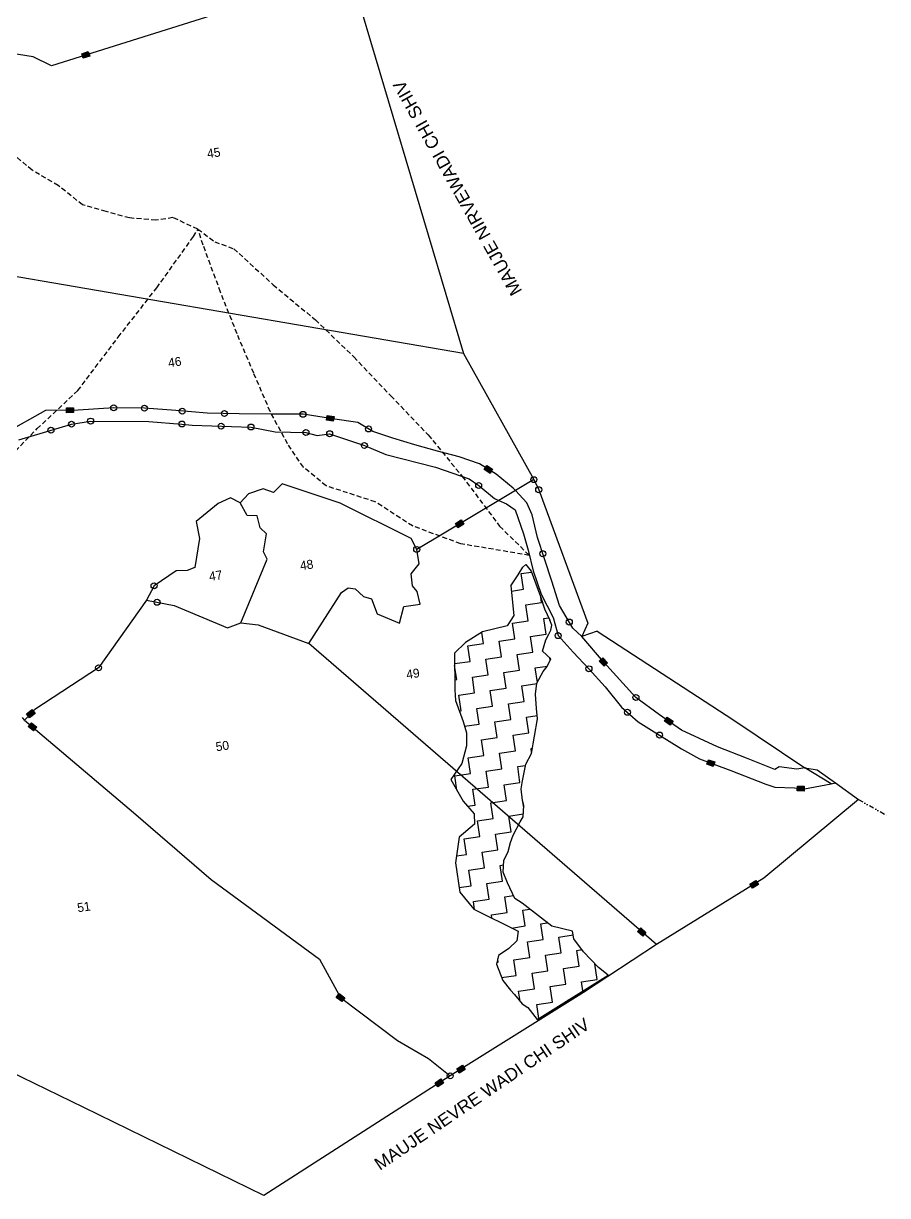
# Model space of a CAD drawing. Header units: metres. Extents: x 315302 to 317551, y 1894962 to 1897606.
# Drawn here: x 316660 to 317551, y 1895452 to 1896661 of the extents above; entities that cross this region are included whole.
import ezdxf

# ---------------------------------------------------------------- set-up
doc = ezdxf.new("R2010")
doc.units = ezdxf.units.M
doc.header["$MEASUREMENT"] = 0
doc.linetypes.add('DASHED', pattern=[0.75, 0.5, -0.25])
doc.linetypes.add('DIVIDE', pattern=[1.25, 0.5, -0.25, 0, -0.25, 0, -0.25])
for name, color, linetype in [('LINE_FOOTPATH', 1, 'DASHED'), ('OFF', 1, 'Continuous'), ('POLY_HATCH', 12, 'Continuous'), ('POLY_PARCEL', 6, 'Continuous'), ('POLY_ROAD', 30, 'Continuous'), ('TEXT_MAPOUT', 7, 'Continuous'), ('TEXT_PARCEL', 7, 'Continuous'), ('V_BOUND_LINE', 7, 'Continuous'), ('V_DIVIDE_LINE', 7, 'DIVIDE')]:
    doc.layers.add(name, color=color, linetype=linetype)
doc.styles.get("Standard").update_dxf_attribs({"font": 'arial.ttf'})
doc.styles.add('TEXT_MAP', font='')
doc.styles.get('TEXT_MAP').set_extended_font_data('Kruti Dev 050')

msp = doc.modelspace()

# ---------------------------------------------------------------- hatches: boundary and pattern name
for points in [[(316719.8, 1896630.1), (316721.3, 1896625.4), (316728.1, 1896627.5), (316726.6, 1896632.3)], [(316711.5, 1896260), (316711.3, 1896264.9), (316704.2, 1896264.7), (316704.3, 1896259.7)], [(316979.3, 1896251), (316980, 1896255.9), (316972.9, 1896256.9), (316972.2, 1896252)], [(317140.9, 1896197.2), (317143.6, 1896201.4), (317137.5, 1896205.2), (317134.9, 1896201)], [(317105.2, 1896145.4), (317107.7, 1896141.1), (317113.9, 1896144.8), (317111.3, 1896149.1)], [(317258.5, 1895998.3), (317262.1, 1896001.8), (317257.1, 1896007), (317253.5, 1896003.5)], [(316671.7, 1895949.5), (316668.7, 1895953.4), (316663, 1895949), (316666.1, 1895945.1)], [(316670.2, 1895931.4), (316673.4, 1895935.2), (316667.9, 1895939.8), (316664.7, 1895936)], [(317326.8, 1895937.3), (317329.6, 1895941.4), (317323.7, 1895945.5), (317320.9, 1895941.4)], [(317371.1, 1895894.7), (317372.8, 1895899.4), (317366.1, 1895901.8), (317364.4, 1895897.2)], [(317464.8, 1895869.3), (317465, 1895874.3), (317457.8, 1895874.6), (317457.6, 1895869.6)], [(317408.9, 1895773.5), (317411.5, 1895769.3), (317417.6, 1895773), (317415, 1895777.3)], [(317296.3, 1895728.3), (317293, 1895724.5), (317298.5, 1895719.8), (317301.7, 1895723.6)], [(316988, 1895652.2), (316991, 1895656.2), (316985.3, 1895660.5), (316982.3, 1895656.5)], [(317115.2, 1895582.3), (317112.6, 1895586.5), (317106.5, 1895582.7), (317109.1, 1895578.5)], [(317084.2, 1895568.5), (317086.9, 1895564.4), (317092.9, 1895568.2), (317090.2, 1895572.4)]]:
    msp.add_hatch(color=256).paths.add_polyline_path(points)

# ---------------------------------------------------------------- linework, layer by layer
for points in [[(316728.1, 1896627.5), (316721.3, 1896625.4), (316719.8, 1896630.1), (316726.6, 1896632.3)], [(316704.2, 1896264.7), (316711.3, 1896264.9), (316711.5, 1896260), (316704.3, 1896259.7)], [(316972.9, 1896256.9), (316980, 1896255.9), (316979.3, 1896251), (316972.2, 1896252)], [(317137.5, 1896205.2), (317143.6, 1896201.4), (317140.9, 1896197.2), (317134.9, 1896201)], [(317113.9, 1896144.8), (317107.7, 1896141.1), (317105.2, 1896145.4), (317111.3, 1896149.1)], [(317257.1, 1896007), (317262.1, 1896001.8), (317258.5, 1895998.3), (317253.5, 1896003.5)], [(316663, 1895949), (316668.7, 1895953.4), (316671.7, 1895949.5), (316666.1, 1895945.1)], [(316667.9, 1895939.8), (316673.4, 1895935.2), (316670.2, 1895931.4), (316664.7, 1895936)], [(317323.7, 1895945.5), (317329.6, 1895941.4), (317326.8, 1895937.3), (317320.9, 1895941.4)], [(317366.1, 1895901.8), (317372.8, 1895899.4), (317371.1, 1895894.7), (317364.4, 1895897.2)], [(317457.8, 1895874.6), (317465, 1895874.3), (317464.8, 1895869.3), (317457.6, 1895869.6)], [(317417.6, 1895773), (317411.5, 1895769.3), (317408.9, 1895773.5), (317415, 1895777.3)], [(317298.5, 1895719.8), (317293, 1895724.5), (317296.3, 1895728.3), (317301.7, 1895723.6)], [(316985.3, 1895660.5), (316991, 1895656.2), (316988, 1895652.2), (316982.3, 1895656.5)], [(317106.5, 1895582.7), (317112.6, 1895586.5), (317115.2, 1895582.3), (317109.1, 1895578.5)], [(317092.9, 1895568.2), (317086.9, 1895564.4), (317084.2, 1895568.5), (317090.2, 1895572.4)]]:
    msp.add_lwpolyline(points, close=True)
for centre in [(316752.8, 1896264.8), (316784.5, 1896264.4), (316823.5, 1896261.3), (316867, 1896258.9), (316948.1, 1896258.1), (316709.3, 1896247.9), (316729, 1896251.1), (316823.1, 1896248.1), (316863.6, 1896245.9), (316688.1, 1896241.7), (316894.4, 1896245), (316951.1, 1896239.4), (316975.5, 1896238.1), (317015.6, 1896243), (317011.4, 1896225.9), (317186.1, 1896190.7), (317129.2, 1896184.7), (317191.1, 1896180.3), (317065.3, 1896118.7), (317195.3, 1896114.3), (316794.4, 1896081.2), (316797.6, 1896064.2), (317222.6, 1896043.8), (317211.1, 1896029.8), (316737.2, 1895996.6), (317242.9, 1895995.6), (317291.4, 1895966), (317282.6, 1895950.7), (317315.7, 1895927.2), (317099.8, 1895575.6)]:
    msp.add_circle(centre, 3.07)
at = {"layer": 'LINE_FOOTPATH', "ltscale": 10}
for p, q in [((316668.6, 1896510.1), (316644, 1896530.8)), ((316695.7, 1896494), (316668.6, 1896510.1)), ((316720.7, 1896474.2), (316695.7, 1896494)), ((316744.9, 1896467.2), (316720.7, 1896474.2)), ((316769, 1896460.7), (316744.9, 1896467.2)), ((316796.4, 1896458.4), (316769, 1896460.7)), ((316813.9, 1896461), (316796.4, 1896458.4)), ((316839.6, 1896449.2), (316813.9, 1896461)), ((316835, 1896441.4), (316839.6, 1896449.2)), ((316839.6, 1896449.2), (316857, 1896436.2)), ((316845.1, 1896432.7), (316839.6, 1896449.2)), ((316797.2, 1896388.5), (316835, 1896441.4)), ((316863, 1896384.2), (316845.1, 1896432.7)), ((316857, 1896436.2), (316876.7, 1896428.9)), ((316876.7, 1896428.9), (316917.3, 1896391.8)), ((316757.5, 1896337.8), (316797.2, 1896388.5)), ((316880, 1896341.3), (316863, 1896384.2)), ((316917.3, 1896391.8), (316960.8, 1896355.5)), ((316960.8, 1896355.5), (317000.6, 1896317.3)), ((316715.8, 1896282.5), (316757.5, 1896337.8)), ((316897.3, 1896300.4), (316880, 1896341.3)), ((317000.6, 1896317.3), (317038.5, 1896277.2)), ((316914.2, 1896260.9), (316897.3, 1896300.4)), ((316673.8, 1896243.3), (316715.8, 1896282.5)), ((317038.5, 1896277.2), (317077.2, 1896236.8)), ((316932.2, 1896227.6), (316914.2, 1896260.9)), ((316641.1, 1896209.4), (316673.8, 1896243.3)), ((317077.2, 1896236.8), (317112.3, 1896194)), ((316948.4, 1896203.6), (316932.2, 1896227.6)), ((316971.8, 1896184.3), (316948.4, 1896203.6)), ((317112.3, 1896194), (317150.8, 1896142.6)), ((317022.6, 1896167.8), (316971.8, 1896184.3)), ((317061, 1896142.9), (317022.6, 1896167.8)), ((317110.7, 1896124.5), (317061, 1896142.9)), ((317150.8, 1896142.6), (317181.4, 1896112.6)), ((317181.4, 1896112.6), (317110.7, 1896124.5))]:
    msp.add_line(p, q, dxfattribs=at)
at = {"layer": 'OFF'}
msp.add_line((317251.3, 1896034.4), (317235.6, 1896029), dxfattribs=at)
at = {"layer": 'POLY_HATCH'}
for p, q in [((317162.5, 1896081.3), (317170, 1896092.6)), ((317170, 1896092.6), (317174.8, 1896100.4)), ((317174.8, 1896100.4), (317177.9, 1896103.3)), ((317177.9, 1896103.3), (317183.2, 1896096.3)), ((317183.2, 1896096.3), (317193, 1896070.3)), ((317162.5, 1896081.3), (317165.6, 1896050.4)), ((317193, 1896070.3), (317197, 1896057.5)), ((317197, 1896057.5), (317202.5, 1896045.7)), ((317165.6, 1896050.4), (317158.4, 1896040)), ((317204.5, 1896040.6), (317202.5, 1896045.7)), ((317133.3, 1896033.6), (317115.5, 1896022.8)), ((317158.4, 1896040), (317133.3, 1896033.6)), ((317198.5, 1896025.3), (317201.6, 1896031.2)), ((317201.6, 1896031.2), (317203.7, 1896035.4)), ((317203.7, 1896035.4), (317204.5, 1896040.6)), ((317115.5, 1896022.8), (317104.3, 1896011.8)), ((317194.9, 1896013.6), (317198.5, 1896025.3)), ((317104.3, 1896011.8), (317104.5, 1895973.9)), ((317203.7, 1896006), (317194.9, 1896013.6)), ((317195.6, 1895992.7), (317199.9, 1895998)), ((317199.9, 1895998), (317203.7, 1896006)), ((317189.2, 1895980.6), (317195.6, 1895992.7)), ((317104.5, 1895973.9), (317105.3, 1895962.8)), ((317187.8, 1895969.5), (317189.2, 1895980.6)), ((317105.3, 1895962.8), (317113.2, 1895941.1)), ((317188.8, 1895954.5), (317187.8, 1895969.5)), ((317190, 1895943.9), (317188.8, 1895954.5)), ((317113.2, 1895941.1), (317116.8, 1895929.6)), ((317183.5, 1895908.1), (317190, 1895943.9)), ((317116.8, 1895929.6), (317116.5, 1895916)), ((317116.5, 1895916), (317111.8, 1895897.9)), ((317111.8, 1895897.9), (317100.6, 1895881.5)), ((317177.7, 1895897.2), (317183.5, 1895908.1)), ((317174.5, 1895880), (317177.7, 1895897.2)), ((317100.6, 1895881.5), (317113.1, 1895858.9)), ((317173, 1895871.6), (317174.5, 1895880)), ((317174.3, 1895859.8), (317173, 1895871.6)), ((317113.1, 1895858.9), (317124.7, 1895845.9)), ((317175.9, 1895854.6), (317174.3, 1895859.8)), ((317174.9, 1895842.9), (317175.9, 1895854.6)), ((317124.7, 1895845.9), (317124.8, 1895835.1)), ((317164.9, 1895824), (317172.1, 1895837.8)), ((317172.1, 1895837.8), (317174.9, 1895842.9)), ((317124.8, 1895835.1), (317108.9, 1895821.9)), ((317108.9, 1895821.9), (317105.4, 1895795.4)), ((317159.6, 1895806.9), (317162.1, 1895816.2)), ((317162.1, 1895816.2), (317164.9, 1895824)), ((317155.1, 1895797.7), (317159.6, 1895806.9)), ((317105.4, 1895795.4), (317109.9, 1895765.1)), ((317154.6, 1895785.6), (317155.1, 1895797.7)), ((317158.9, 1895774.6), (317154.6, 1895785.6)), ((317109.9, 1895765.1), (317124.1, 1895747.4)), ((317166.4, 1895758.7), (317158.9, 1895774.6)), ((317174.1, 1895753.6), (317166.4, 1895758.7)), ((317190.8, 1895740.6), (317174.1, 1895753.6)), ((317124.1, 1895747.4), (317169.8, 1895724.8)), ((317204.8, 1895729.9), (317190.8, 1895740.6)), ((317226.1, 1895724.9), (317204.8, 1895729.9)), ((317169.8, 1895724.8), (317168.5, 1895714.9)), ((317227.3, 1895716.9), (317226.1, 1895724.9)), ((317237.4, 1895703.7), (317227.3, 1895716.9)), ((317160.3, 1895707.1), (317149.8, 1895699.8)), ((317168.5, 1895714.9), (317160.3, 1895707.1)), ((317149.8, 1895699.8), (317147.6, 1895690.9)), ((317252.6, 1895687.3), (317237.4, 1895703.7)), ((317147.6, 1895690.9), (317154, 1895674)), ((317262.6, 1895679.5), (317252.6, 1895687.3)), ((317154, 1895674), (317162, 1895664)), ((317189.4, 1895633.8), (317262.6, 1895679.5)), ((317162, 1895664), (317166.2, 1895659.5)), ((317166.2, 1895659.5), (317174.2, 1895649.9)), ((317174.2, 1895649.9), (317179.8, 1895646.1)), ((317179.8, 1895646.1), (317189.4, 1895633.8))]:
    msp.add_line(p, q, dxfattribs=at)
at = {"layer": 'POLY_HATCH', "linetype": 'Continuous'}
for p, q in [((317173.1, 1896093.8), (317183.5, 1896095.3)), ((317175.5, 1896077.6), (317173.1, 1896093.8)), ((317163, 1896075.7), (317175.5, 1896077.6)), ((317194.1, 1896063.8), (317193.3, 1896069.4)), ((317177.9, 1896061.4), (317194.1, 1896063.8)), ((317180.3, 1896045.2), (317177.9, 1896061.4)), ((317164.1, 1896042.8), (317180.3, 1896045.2)), ((317196.5, 1896047.6), (317201.3, 1896048.3)), ((317198.9, 1896031.4), (317196.5, 1896047.6)), ((317134.1, 1896021.8), (317132.4, 1896033)), ((317166.5, 1896026.6), (317164.1, 1896042.8)), ((317182.7, 1896029), (317198.9, 1896031.4)), ((317117.9, 1896019.4), (317134.1, 1896021.8)), ((317120.3, 1896003.2), (317117.9, 1896019.4)), ((317150.3, 1896024.2), (317166.5, 1896026.6)), ((317152.7, 1896008), (317150.3, 1896024.2)), ((317185.1, 1896012.8), (317182.7, 1896029)), ((317136.5, 1896005.6), (317152.7, 1896008)), ((317168.9, 1896010.4), (317185.1, 1896012.8)), ((317171.3, 1895994.2), (317168.9, 1896010.4)), ((317202.9, 1896004.2), (317202.5, 1896007)), ((317104.4, 1896000.9), (317120.3, 1896003.2)), ((317106.5, 1895984.6), (317104.4, 1895998.9)), ((317138.9, 1895989.4), (317136.5, 1896005.6)), ((317187.5, 1895996.6), (317200.1, 1895998.4)), ((317189.7, 1895981.4), (317187.5, 1895996.6)), ((317104.4, 1895984.3), (317106.5, 1895984.6)), ((317122.7, 1895987), (317138.9, 1895989.4)), ((317125, 1895970.8), (317122.7, 1895987)), ((317155.1, 1895991.8), (317171.3, 1895994.2)), ((317157.4, 1895975.6), (317155.1, 1895991.8)), ((317108.8, 1895968.4), (317125, 1895970.8)), ((317141.2, 1895973.2), (317157.4, 1895975.6)), ((317143.6, 1895957), (317141.2, 1895973.2)), ((317173.6, 1895978), (317189.1, 1895980.3)), ((317176, 1895961.8), (317173.6, 1895978)), ((317111.2, 1895952.2), (317108.8, 1895968.4)), ((317159.8, 1895959.4), (317176, 1895961.8)), ((317162.2, 1895943.2), (317159.8, 1895959.4)), ((317109.3, 1895951.9), (317111.2, 1895952.2)), ((317127.4, 1895954.6), (317143.6, 1895957)), ((317129.8, 1895938.4), (317127.4, 1895954.6)), ((317178.4, 1895945.6), (317189.6, 1895947.2)), ((317114.7, 1895936.2), (317129.8, 1895938.4)), ((317146, 1895940.8), (317162.2, 1895943.2)), ((317148.4, 1895924.6), (317146, 1895940.8)), ((317180.8, 1895929.4), (317178.4, 1895945.6)), ((317132.2, 1895922.2), (317148.4, 1895924.6)), ((317134.6, 1895906), (317132.2, 1895922.2)), ((317164.6, 1895927), (317180.8, 1895929.4)), ((317167, 1895910.8), (317164.6, 1895927)), ((317150.8, 1895908.4), (317167, 1895910.8)), ((317183.2, 1895913.2), (317184.5, 1895913.4)), ((317183.8, 1895909.4), (317183.2, 1895913.2)), ((317118.4, 1895903.6), (317134.6, 1895906)), ((317120.8, 1895887.4), (317118.4, 1895903.6)), ((317153.2, 1895892.2), (317150.8, 1895908.4)), ((317104.6, 1895885), (317120.8, 1895887.4)), ((317137, 1895889.8), (317153.2, 1895892.2)), ((317139.4, 1895873.6), (317137, 1895889.8)), ((317169.4, 1895894.6), (317177.5, 1895895.8)), ((317171.8, 1895878.4), (317169.4, 1895894.6)), ((317106.7, 1895870.5), (317104.6, 1895885)), ((317123.2, 1895871.2), (317139.4, 1895873.6)), ((317155.6, 1895876), (317171.8, 1895878.4)), ((317158, 1895859.8), (317155.6, 1895876)), ((317125.6, 1895855), (317123.2, 1895871.2)), ((317117.7, 1895853.9), (317125.6, 1895855)), ((317141.8, 1895857.4), (317158, 1895859.8)), ((317144.1, 1895841.2), (317141.8, 1895857.4)), ((317175.6, 1895852.1), (317174.7, 1895858.6)), ((317127.9, 1895838.8), (317144.1, 1895841.2)), ((317130.3, 1895822.6), (317127.9, 1895838.8)), ((317160.3, 1895843.6), (317175.1, 1895845.8)), ((317162.7, 1895827.4), (317160.3, 1895843.6)), ((317146.5, 1895825), (317162.7, 1895827.4)), ((317114.1, 1895820.2), (317130.3, 1895822.6)), ((317116.5, 1895804), (317114.1, 1895820.2)), ((317148.9, 1895808.8), (317146.5, 1895825)), ((317106.3, 1895802.5), (317116.5, 1895804)), ((317132.7, 1895806.4), (317148.9, 1895808.8)), ((317135.1, 1895790.2), (317132.7, 1895806.4)), ((317118.9, 1895787.8), (317135.1, 1895790.2)), ((317151.3, 1895792.6), (317154.9, 1895793.2)), ((317153.7, 1895776.4), (317151.3, 1895792.6)), ((317121.3, 1895771.6), (317118.9, 1895787.8)), ((317109.2, 1895769.9), (317121.3, 1895771.6)), ((317137.5, 1895774), (317153.7, 1895776.4)), ((317139.9, 1895757.8), (317137.5, 1895774)), ((317123.7, 1895755.4), (317139.9, 1895757.8)), ((317124.9, 1895747), (317123.7, 1895755.4)), ((317156.1, 1895760.2), (317165.1, 1895761.5)), ((317158.5, 1895744), (317156.1, 1895760.2)), ((317142.3, 1895741.6), (317158.5, 1895744)), ((317142.8, 1895738.2), (317142.3, 1895741.6)), ((317174.7, 1895746.4), (317182, 1895747.5)), ((317177.1, 1895730.2), (317174.7, 1895746.4)), ((317163, 1895728.1), (317177.1, 1895730.2)), ((317193.3, 1895732.6), (317199.9, 1895733.6)), ((317195.6, 1895716.4), (317193.3, 1895732.6)), ((317179.4, 1895714), (317195.6, 1895716.4)), ((317211.8, 1895718.8), (317226.7, 1895721)), ((317214.2, 1895702.6), (317211.8, 1895718.8)), ((317181.8, 1895697.8), (317179.4, 1895714)), ((317230.4, 1895705), (317235.8, 1895705.8)), ((317232.8, 1895688.8), (317230.4, 1895705)), ((317148.1, 1895692.8), (317149.4, 1895693)), ((317149.4, 1895693), (317148.9, 1895696.4)), ((317165.6, 1895695.4), (317181.8, 1895697.8)), ((317168, 1895679.2), (317165.6, 1895695.4)), ((317198, 1895700.2), (317214.2, 1895702.6)), ((317200.4, 1895684), (317198, 1895700.2)), ((317184.2, 1895681.6), (317200.4, 1895684)), ((317186.6, 1895665.4), (317184.2, 1895681.6)), ((317216.6, 1895686.4), (317232.8, 1895688.8)), ((317219, 1895670.2), (317216.6, 1895686.4)), ((317251.4, 1895675), (317249, 1895691.1)), ((317152.8, 1895677), (317168, 1895679.2)), ((317202.8, 1895667.8), (317219, 1895670.2)), ((317235.2, 1895672.6), (317251.4, 1895675)), ((317236.6, 1895663.2), (317235.2, 1895672.6)), ((317170.4, 1895663), (317186.6, 1895665.4)), ((317171.9, 1895652.6), (317170.4, 1895663)), ((317205.2, 1895651.6), (317202.8, 1895667.8)), ((317189, 1895649.2), (317205.2, 1895651.6)), ((317191.1, 1895634.9), (317189, 1895649.2)), ((317221.4, 1895654), (317221.8, 1895654)), ((317221.4, 1895653.8), (317221.4, 1895654))]:
    msp.add_line(p, q, dxfattribs=at)
at = {"layer": 'POLY_PARCEL'}
for p, q in [((316994.1, 1896713.7), (316688.5, 1896617.7)), ((316669.6, 1896626.8), (316585.9, 1896640.1)), ((316688.5, 1896617.7), (316669.6, 1896626.8)), ((317113.7, 1896321), (316559.7, 1896415.9)), ((317186.1, 1896190.7), (317167.1, 1896179.4)), ((316891.9, 1896176), (316883.3, 1896166.9)), ((316907, 1896181.2), (316891.9, 1896176)), ((316917.5, 1896177.4), (316907, 1896181.2)), ((316926.7, 1896186.5), (316917.5, 1896177.4)), ((316986.4, 1896166.5), (316926.7, 1896186.5)), ((317167.1, 1896179.4), (317150.1, 1896169.3)), ((316860.6, 1896166), (316837.8, 1896147.6)), ((316873.3, 1896172), (316860.6, 1896166)), ((316883.3, 1896166.9), (316873.3, 1896172)), ((316890.6, 1896153.7), (316883.3, 1896166.9)), ((317059.4, 1896129.9), (316986.4, 1896166.5)), ((317150.1, 1896169.3), (317065.3, 1896118.7)), ((316900.6, 1896153.2), (316890.6, 1896153.7)), ((316904, 1896141.1), (316900.6, 1896153.2)), ((316837.8, 1896147.6), (316841.3, 1896130.1)), ((316910.3, 1896134.8), (316904, 1896141.1)), ((316841.3, 1896130.1), (316836.4, 1896100)), ((316907.2, 1896116.3), (316910.3, 1896134.8)), ((317065.3, 1896118.7), (317059.4, 1896129.9)), ((316910.9, 1896108.7), (316907.2, 1896116.3)), ((317067.9, 1896103.9), (317065.3, 1896118.7)), ((316884, 1896042.9), (316910.9, 1896108.7)), ((317059.7, 1896093.4), (317067.9, 1896103.9)), ((316817.1, 1896096.6), (316794.4, 1896081.2)), ((316828.7, 1896097.1), (316817.1, 1896096.6)), ((316836.4, 1896100), (316828.7, 1896097.1)), ((317061.1, 1896081.2), (317059.7, 1896093.4)), ((316794.4, 1896081.2), (316786.7, 1896066.3)), ((317065.6, 1896075.2), (317061.1, 1896081.2)), ((316954.1, 1896021.6), (316987.6, 1896074.1)), ((316987.6, 1896074.1), (316994.6, 1896079)), ((316994.6, 1896079), (317001.7, 1896078.2)), ((317001.7, 1896078.2), (317010.3, 1896070.1)), ((317010.3, 1896070.1), (317018.7, 1896067.6)), ((317018.7, 1896067.6), (317024.6, 1896052.2)), ((317068.9, 1896062.3), (317065.6, 1896075.2)), ((316786.7, 1896066.3), (316737.2, 1895996.6)), ((316786.7, 1896066.3), (316815.1, 1896061)), ((316815.1, 1896061), (316870, 1896037.9)), ((317047.5, 1896042.7), (317051.9, 1896059.8)), ((317051.9, 1896059.8), (317068.9, 1896062.3)), ((316870, 1896037.9), (316884, 1896042.9)), ((316884, 1896042.9), (316901.9, 1896041)), ((317024.6, 1896052.2), (317047.5, 1896042.7)), ((316901.9, 1896041), (316954.1, 1896021.6)), ((317312.5, 1895711), (316954.1, 1896021.6)), ((316737.2, 1895996.6), (316671.6, 1895953.4)), ((316671.6, 1895953.4), (316660.7, 1895942.7)), ((316660.7, 1895942.7), (316658.8, 1895945.2)), ((316660.7, 1895942.7), (316773.2, 1895847.2)), ((316773.2, 1895847.2), (316853.2, 1895778.1)), ((316853.2, 1895778.1), (316964.9, 1895696)), ((316964.9, 1895696), (316986.6, 1895656.3)), ((316986.6, 1895656.3), (317045.4, 1895611.9)), ((317045.4, 1895611.9), (317077.6, 1895593.6)), ((317077.6, 1895593.6), (317099.8, 1895575.6))]:
    msp.add_line(p, q, dxfattribs=at)
at = {"layer": 'POLY_ROAD'}
for p, q in [((316682.6, 1896262.2), (316640.9, 1896238.5)), ((316716.1, 1896262.4), (316682.6, 1896262.2)), ((316752.8, 1896264.8), (316716.1, 1896262.4)), ((316784.5, 1896264.4), (316752.8, 1896264.8)), ((316816.8, 1896261.9), (316784.5, 1896264.4)), ((316849.1, 1896259.2), (316816.8, 1896261.9)), ((316709.3, 1896247.9), (316729, 1896251.1)), ((316729, 1896251.1), (316789, 1896250.7)), ((316789, 1896250.7), (316823.1, 1896248.1)), ((316882.3, 1896258.7), (316849.1, 1896259.2)), ((316915.3, 1896258.2), (316882.3, 1896258.7)), ((316948.1, 1896258.1), (316915.3, 1896258.2)), ((316978.5, 1896253.6), (316948.1, 1896258.1)), ((317004.6, 1896249.7), (316978.5, 1896253.6)), ((317019.9, 1896240.4), (317004.6, 1896249.7)), ((316655.1, 1896231.9), (316709.3, 1896247.9)), ((316823.1, 1896248.1), (316833.6, 1896246.8)), ((316833.6, 1896246.8), (316894.4, 1896245)), ((316894.4, 1896245), (316919.2, 1896240)), ((316919.2, 1896240), (316951.1, 1896239.4)), ((316951.1, 1896239.4), (316962.6, 1896236.2)), ((316962.6, 1896236.2), (316975.5, 1896238.1)), ((316975.5, 1896238.1), (317011.4, 1896225.9)), ((317040.6, 1896233.5), (317019.9, 1896240.4)), ((317011.4, 1896225.9), (317033.6, 1896216.8)), ((317063.2, 1896226.5), (317040.6, 1896233.5)), ((317086.7, 1896220.2), (317063.2, 1896226.5)), ((317033.6, 1896216.8), (317084.5, 1896203.6)), ((317108.9, 1896214.1), (317086.7, 1896220.2)), ((317130, 1896207), (317108.9, 1896214.1)), ((317084.5, 1896203.6), (317119.3, 1896191.6)), ((317147.2, 1896196.2), (317130, 1896207)), ((317119.3, 1896191.6), (317129.2, 1896184.7)), ((317164.7, 1896182), (317147.2, 1896196.2)), ((317129.2, 1896184.7), (317145.4, 1896171.4)), ((317167.1, 1896179.4), (317164.7, 1896182)), ((317178.7, 1896166.9), (317167.1, 1896179.4)), ((317145.4, 1896171.4), (317150.1, 1896169.3)), ((317150.1, 1896169.3), (317157.9, 1896165.7)), ((317157.9, 1896165.7), (317166.8, 1896159.6)), ((317184.3, 1896154.4), (317178.7, 1896166.9)), ((317166.8, 1896159.6), (317175.5, 1896134.7)), ((317190, 1896131), (317184.3, 1896154.4)), ((317175.5, 1896134.7), (317180.1, 1896117.9)), ((317197, 1896109), (317190, 1896131)), ((317180.1, 1896117.9), (317185.5, 1896096.5)), ((317204.8, 1896085.9), (317197, 1896109)), ((317185.5, 1896096.5), (317193.6, 1896072.4)), ((317212.6, 1896061), (317204.8, 1896085.9)), ((317193.6, 1896072.4), (317206.1, 1896048.5)), ((317226.2, 1896037.5), (317212.6, 1896061)), ((317206.1, 1896048.5), (317211.1, 1896029.8)), ((317235.6, 1896029), (317226.2, 1896037.5)), ((317211.1, 1896029.8), (317226.7, 1896012.8)), ((317257.8, 1896002.7), (317235.6, 1896029)), ((317226.7, 1896012.8), (317242.9, 1895995.6)), ((317242.9, 1895995.6), (317259.7, 1895977.1)), ((317291.4, 1895966), (317257.8, 1896002.7)), ((317259.7, 1895977.1), (317276.6, 1895956.1)), ((317315.6, 1895948.1), (317291.4, 1895966)), ((317276.6, 1895956.1), (317293.7, 1895940.9)), ((317338.3, 1895932.4), (317315.6, 1895948.1)), ((317293.7, 1895940.9), (317315.7, 1895927.2)), ((317315.7, 1895927.2), (317338.3, 1895913)), ((317375.6, 1895914.9), (317338.3, 1895932.4)), ((317338.3, 1895913), (317356.9, 1895902.6)), ((317405.3, 1895903.2), (317375.6, 1895914.9)), ((317356.9, 1895902.6), (317389.1, 1895890.7)), ((317434.6, 1895891.8), (317405.3, 1895903.2)), ((317389.1, 1895890.7), (317425.2, 1895876.4)), ((317439.2, 1895894.3), (317434.6, 1895891.8)), ((317457.2, 1895891.9), (317439.2, 1895894.3)), ((317465.4, 1895893.3), (317457.2, 1895891.9)), ((317492.6, 1895876.9), (317465.4, 1895893.3)), ((317425.2, 1895876.4), (317434.5, 1895873.6)), ((317465.1, 1895871.6), (317492.6, 1895876.9)), ((317492.6, 1895876.9), (317497.2, 1895877.8)), ((317434.5, 1895873.6), (317454.9, 1895872.6)), ((317454.9, 1895872.6), (317465.1, 1895871.6))]:
    msp.add_line(p, q, dxfattribs=at)
at = {"layer": 'V_BOUND_LINE'}
for p, q in [((317000.9, 1896699.5), (317113.7, 1896321)), ((317113.7, 1896321), (317186.1, 1896190.7)), ((317186.1, 1896190.7), (317191.1, 1896180.3)), ((317191.1, 1896180.3), (317241.9, 1896042.7)), ((317241.9, 1896042.7), (317235.6, 1896029)), ((317251.3, 1896034.4), (317392.4, 1895942.5)), ((317392.4, 1895942.5), (317465.4, 1895893.3)), ((317465.4, 1895893.3), (317478.4, 1895891.3)), ((317478.4, 1895891.3), (317497.2, 1895877.8)), ((317497.2, 1895877.8), (317521, 1895860.6)), ((317521, 1895860.6), (317423.2, 1895779.4)), ((317423.2, 1895779.4), (317312.5, 1895711)), ((317312.5, 1895711), (317237.3, 1895661.6)), ((317237.3, 1895661.6), (317099.8, 1895575.6)), ((316722, 1895542.9), (316516.3, 1895642.8)), ((317099.8, 1895575.6), (316907.5, 1895452.1)), ((316907.5, 1895452.1), (316722, 1895542.9))]:
    msp.add_line(p, q, dxfattribs=at)
at = {"layer": 'V_DIVIDE_LINE', "ltscale": 10}
msp.add_line((317521, 1895860.6), (317550.8, 1895843.9), dxfattribs=at)

# ---------------------------------------------------------------- texts
at = {"layer": 'TEXT_MAPOUT', "ltscale": 10}
for s, rotation, p in [('MAUJE NIRVEWADI CHI SHIV', 119.3003, (317174.4, 1896385.2)), ('MAUJE NEVRE WADI CHI SHIV', 34.1707, (317027.3, 1895477.6))]:
    msp.add_text(s, height=12.894, rotation=rotation, dxfattribs=at).set_placement(p)
at = {"layer": 'TEXT_PARCEL', "style": 'TEXT_MAP'}
for s, p in [('45', (316849.8, 1896522.3)), ('46', (316809.6, 1896306.5)), ('48', (316945.6, 1896097.2)), ('47', (316851.8, 1896086.1)), ('49', (317055.2, 1895985)), ('50', (316858.7, 1895910.4)), ('51', (316715.9, 1895744.3))]:
    msp.add_text(s, height=9.28, rotation=8.3815, dxfattribs=at).set_placement(p)

doc.saveas('drawing.dxf')
